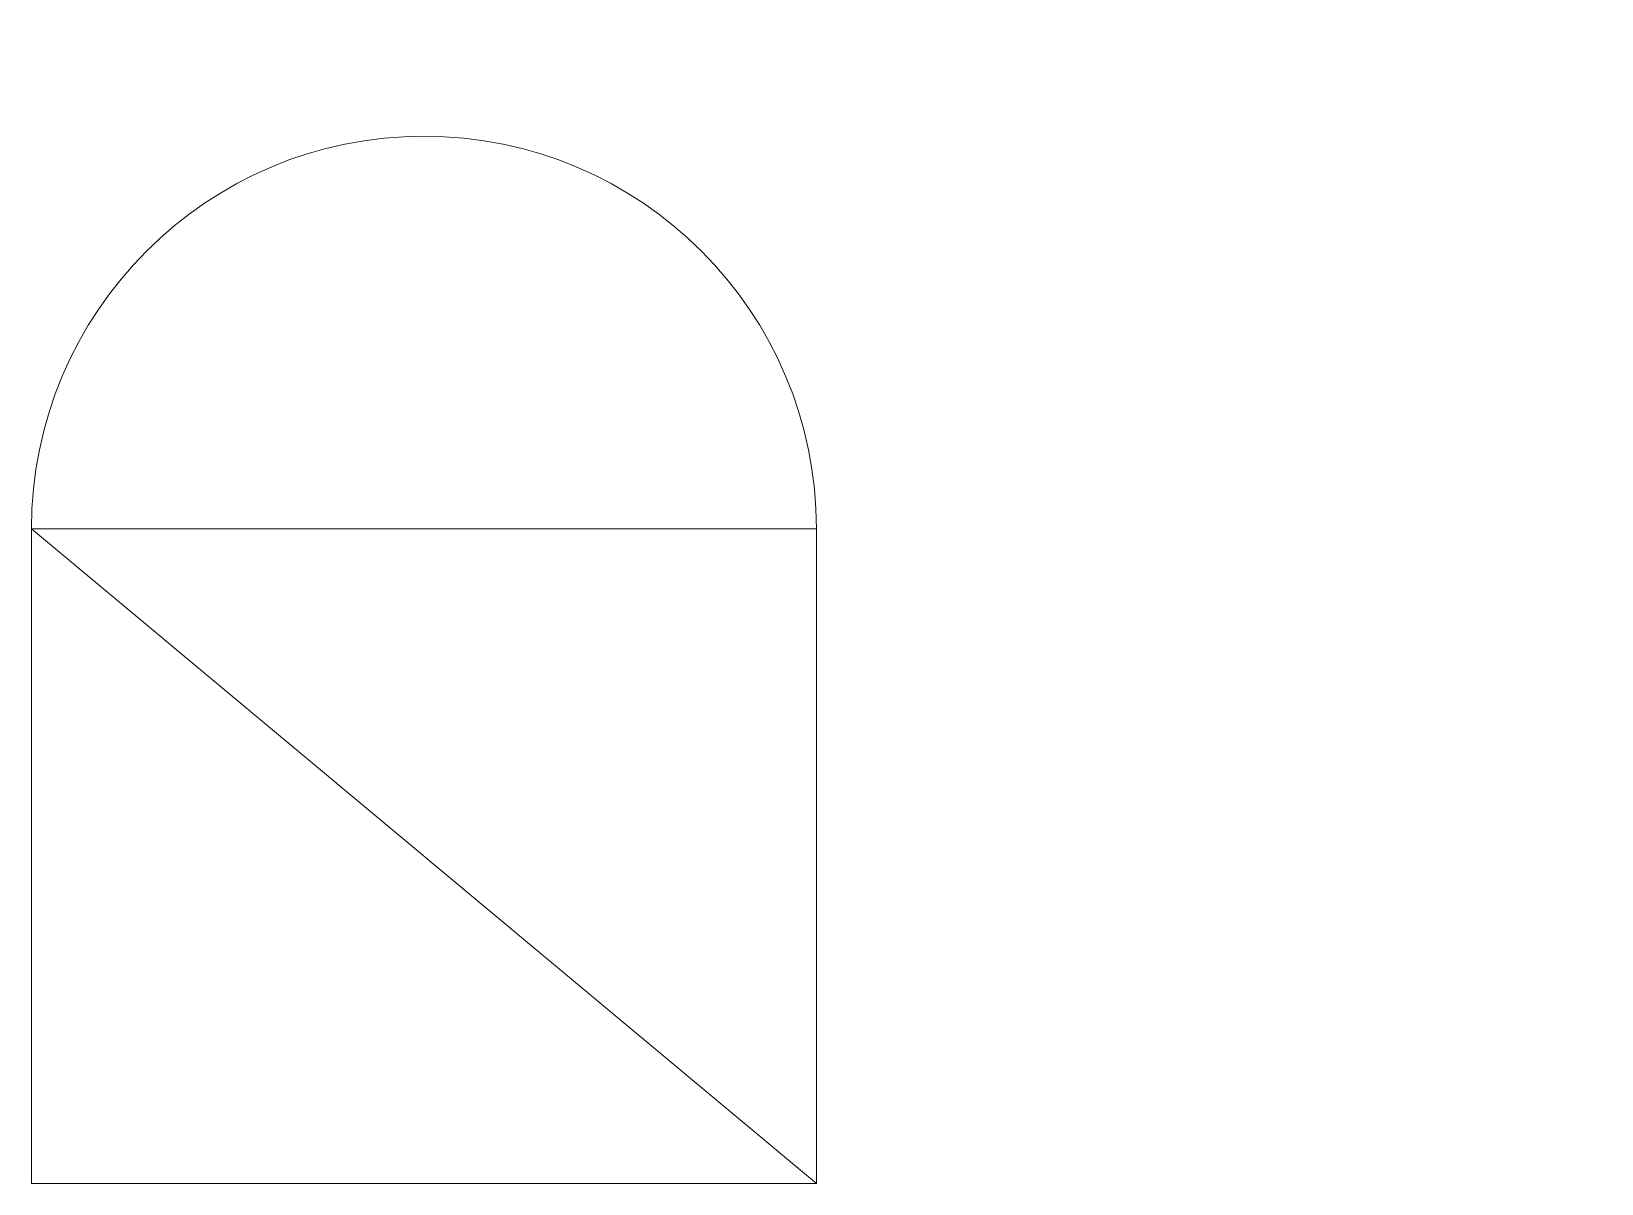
# Model space of a CAD drawing. Header units: millimetres. Extents: x 0 to 60, y 0 to 44.
import ezdxf

# ---------------------------------------------------------------- set-up
doc = ezdxf.new("R2010")
doc.units = ezdxf.units.MM
doc.layers.get('0').update_dxf_attribs({"color": 1, "linetype": 'CONTINUOUS', "lineweight": 5})
doc.layers.add('test', color=7, linetype='CONTINUOUS', lineweight=0)

msp = doc.modelspace()

# ---------------------------------------------------------------- linework, layer by layer
for p, q in [((30, 44), (30, 44)), ((0, 25), (0, 0)), ((30, 25), (0, 25)), ((30, 0), (30, 25)), ((30, 19), (30, 19)), ((30, 19), (30, 19)), ((30, 19), (30, 19)), ((0, 0), (30, 0))]:
    msp.add_line(p, q)
for centre, radius, end in [((15, 25), 15, 180), ((30, 19), 0, 0), ((30, 19), 0, 0), ((30, 19), 0, 0), ((30, 19), 0, 0), ((30, 19), 0, 0), ((30, 19), 0, 0), ((30, 19), 0, 0), ((60, 19), 0, 0), ((60, 19), 0, 0), ((60, 19), 0, 0), ((60, 19), 0, 0), ((60, 19), 0, 0), ((60, 19), 0, 0)]:
    msp.add_arc(centre, radius, 0, end)
at = {"layer": 'test'}
msp.add_line((0, 25), (30, 0), dxfattribs=at)

doc.saveas('drawing.dxf')
